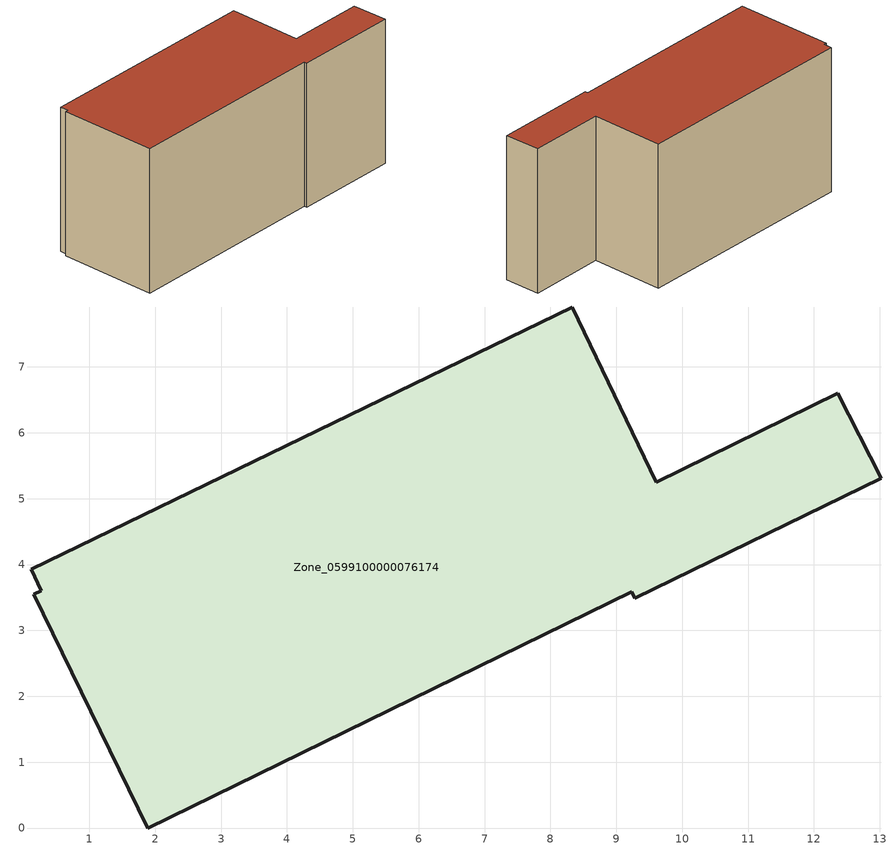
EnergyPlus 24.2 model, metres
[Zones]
Zone_0599100000076174
 floor ground (C_G): 0.27,3.6 0.12,3.93 8.33,7.91 9.61,5.25 12.36,6.6 13.02,5.31 9.28,3.49 9.23,3.59 1.88,0 0.16,3.55 z0
 wall outside (C_F): 9.28,3.49 13.02,5.31 12.36,6.6 9.61,5.25 8.33,7.91 0.12,3.93 0.27,3.6 0.16,3.55 1.88,0 9.23,3.59 9.28,3.49 z0:5.83
 roof outside (C_R): 0.27,3.6 0.16,3.55 1.88,0 9.23,3.59 9.28,3.49 13.02,5.31 12.36,6.6 9.61,5.25 8.33,7.91 0.12,3.93 z5.83
[BUILDING]
Pand.0599100000076174: North Axis=0; Terrain=City; Loads Convergence Tolerance Value=0.04; Temperature Convergence Tolerance Value=0.4; Solar Distribution=FullExterior; Maximum Number of Warmup Days=25; Minimum Number of Warmup Days=1
[Site:Location]
Rotterdam.The.Hague.AP_ZH_NLD Design_Conditions: Latitude=51.96; Longitude=4.45; Time Zone=1; Elevation=-4.5
[SITE:GROUNDTEMPERATURE:BUILDINGSURFACE]
18, 18, 18, 18, 18, 18, 18, 18, 18, 18, 18, 18
[MATERIAL] Thermal Absorptance=0.9; Solar Absorptance=0.7; Visible Absorptance=0.7
Name | Roughness | Thickness | Conductivity | Density | Specific Heat
G.TC.1946-1964 | MediumSmooth | 0.15 | 1 | 540 | 1210
F.TC.1946-1964 | Rough | 0.3 | 0.857143 | 1920 | 840
R.TC.1946-1964 | MediumRough | 0.2 | 0.235294 | 1500 | 1000
[CONSTRUCTION]
C_G: G.TC.1946-1964
C_F: F.TC.1946-1964
C_R: R.TC.1946-1964
[ZONE]
Zone_0599100000076174: Type=1; Multiplier=1; Ceiling Height=Autocalculate; Volume=Autocalculate; Floor Area=autocalculate; Part of Total Floor Area=Yes
[ZONEINFILTRATION:DESIGNFLOWRATE]
Infil_Zone_0599100000076174: Zone or ZoneList or Space or SpaceList=Zone_0599100000076174; Schedule=AlwaysOn; Design Flow Rate Calculation Method=Flow/Area; Flow Rate per Floor Area=0.003; Constant Term Coefficient=1; Temperature Term Coefficient=0; Velocity Term Coefficient=0; Velocity Squared Term Coefficient=0
[HVACTEMPLATE:ZONE:IDEALLOADSAIRSYSTEM]
Zone_0599100000076174: Maximum Heating Supply Air Temperature=50; Minimum Cooling Supply Air Temperature=13; Maximum Heating Supply Air Humidity Ratio=0.0156; Minimum Cooling Supply Air Humidity Ratio=0.0077; Heating Limit=NoLimit; Cooling Limit=NoLimit; Dehumidification Control Type=ConstantSensibleHeatRatio; Cooling Sensible Heat Ratio=0.7; Dehumidification Setpoint=60; Humidification Control Type=None; Humidification Setpoint=30; Outdoor Air Method=None; Outdoor Air Flow Rate per Person=0.00944; Outdoor Air Flow Rate per Zone Floor Area=0; Outdoor Air Flow Rate per Zone=0; Demand Controlled Ventilation Type=None; Outdoor Air Economizer Type=NoEconomizer; Heat Recovery Type=None; Sensible Heat Recovery Effectiveness=0.7; Latent Heat Recovery Effectiveness=0.65
[ZONECONTROL:THERMOSTAT]
ThermostatControl_Zone_0599100000076174: Zone or ZoneList=Zone_0599100000076174; Control Type Schedule=DualSetpointControlType; Control 1=Thermostat_Zone_0599100000076174; Temperature Difference Between Cutout And Setpoint=0
[THERMOSTATSETPOINT:DUALSETPOINT]
Thermostat_Zone_0599100000076174: Heating Setpoint Temperature Schedule=HeatingSetpoint_Zone_0599100000076174; Cooling Setpoint Temperature Schedule=CoolingSetpoint_Zone_0599100000076174
[SCHEDULE:COMPACT]
HeatingSetpoint_Zone_0599100000076174: Through: 12/31, For: AllDays, Until: 24:00, 21
CoolingSetpoint_Zone_0599100000076174: Through: 12/31, For: AllDays, Until: 24:00, 24
DualSetpointControlType: Through: 12/31, For: AllDays, Until: 24:00, 4
AlwaysOn: Through: 12/31, For: AllDays, Until: 24:00, 1
